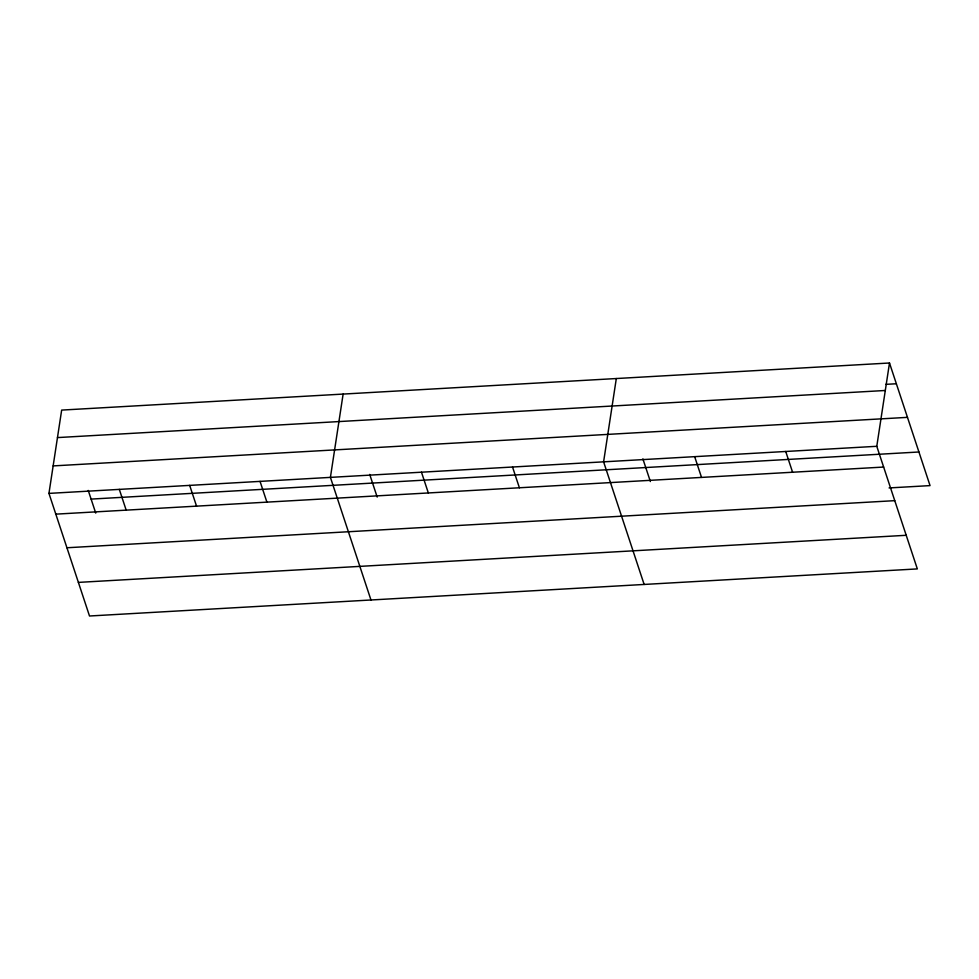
<?xml version="1.0" encoding="UTF-8"?>
<svg xmlns="http://www.w3.org/2000/svg" width="979" height="979" viewBox="0 0 979 979"><rect width="100%" height="100%" fill="white"/><g stroke="black" fill="none" stroke-linecap="round" stroke-linejoin="round"><path stroke-width="1.47" d="M889.495 363.001L876.78 446.302L917.335 568.909L89.505 615.999L48.95 493.392L61.665 410.091L889.495 363.001L930.05 485.608L889.067 487.934M343.127 394.084L330.412 477.385L370.968 599.992M616.317 378.543L603.602 461.843L644.145 584.451M885.738 384.355L896.36 383.756M57.467 437.589L885.297 390.486M53.147 465.906L907.484 417.36M48.95 493.392L876.78 446.302M91.108 499.094L918.938 451.992M55.815 514.146L883.645 467.056M66.927 547.763L894.757 500.661M78.381 582.395L906.211 535.293M785.721 451.478L792.586 472.233M694.662 456.655L701.527 477.409M642.885 458.882L650.386 481.546M512.531 467.02L519.396 487.775M421.472 472.196L428.337 492.963M369.707 474.423L377.196 497.087M260.047 481.387L266.912 502.141M189.681 485.388L196.546 506.143M119.316 489.39L126.181 510.145M88.245 490.43L95.734 513.094"/></g></svg>
